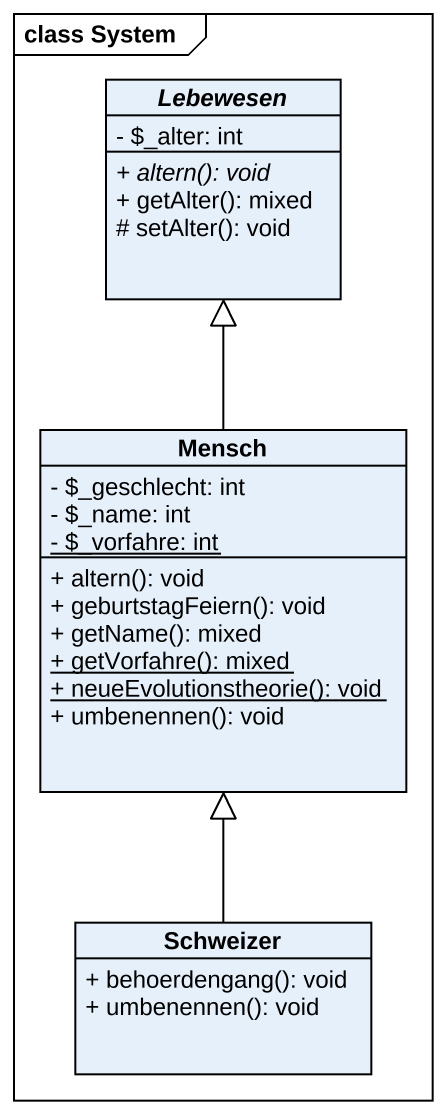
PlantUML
@startuml
mainframe class System
hide circle
hide empty members
skinparam classAttributeIconSize 0
abstract class Lebewesen {
  - ~$_alter: int
  {abstract} + altern(): void
  + getAlter(): mixed
  # setAlter(): void
}
class Mensch {
  - ~$_geschlecht: int
  - ~$_name: int
  {static} - ~$_vorfahre: int
  + altern(): void
  + geburtstagFeiern(): void
  + getName(): mixed
  {static} + getVorfahre(): mixed
  {static} + neueEvolutionstheorie(): void
  + umbenennen(): void
}
class Schweizer {
  + behoerdengang(): void
  + umbenennen(): void
}
Mensch -up-|> Lebewesen
Schweizer -up-|> Mensch
@enduml
